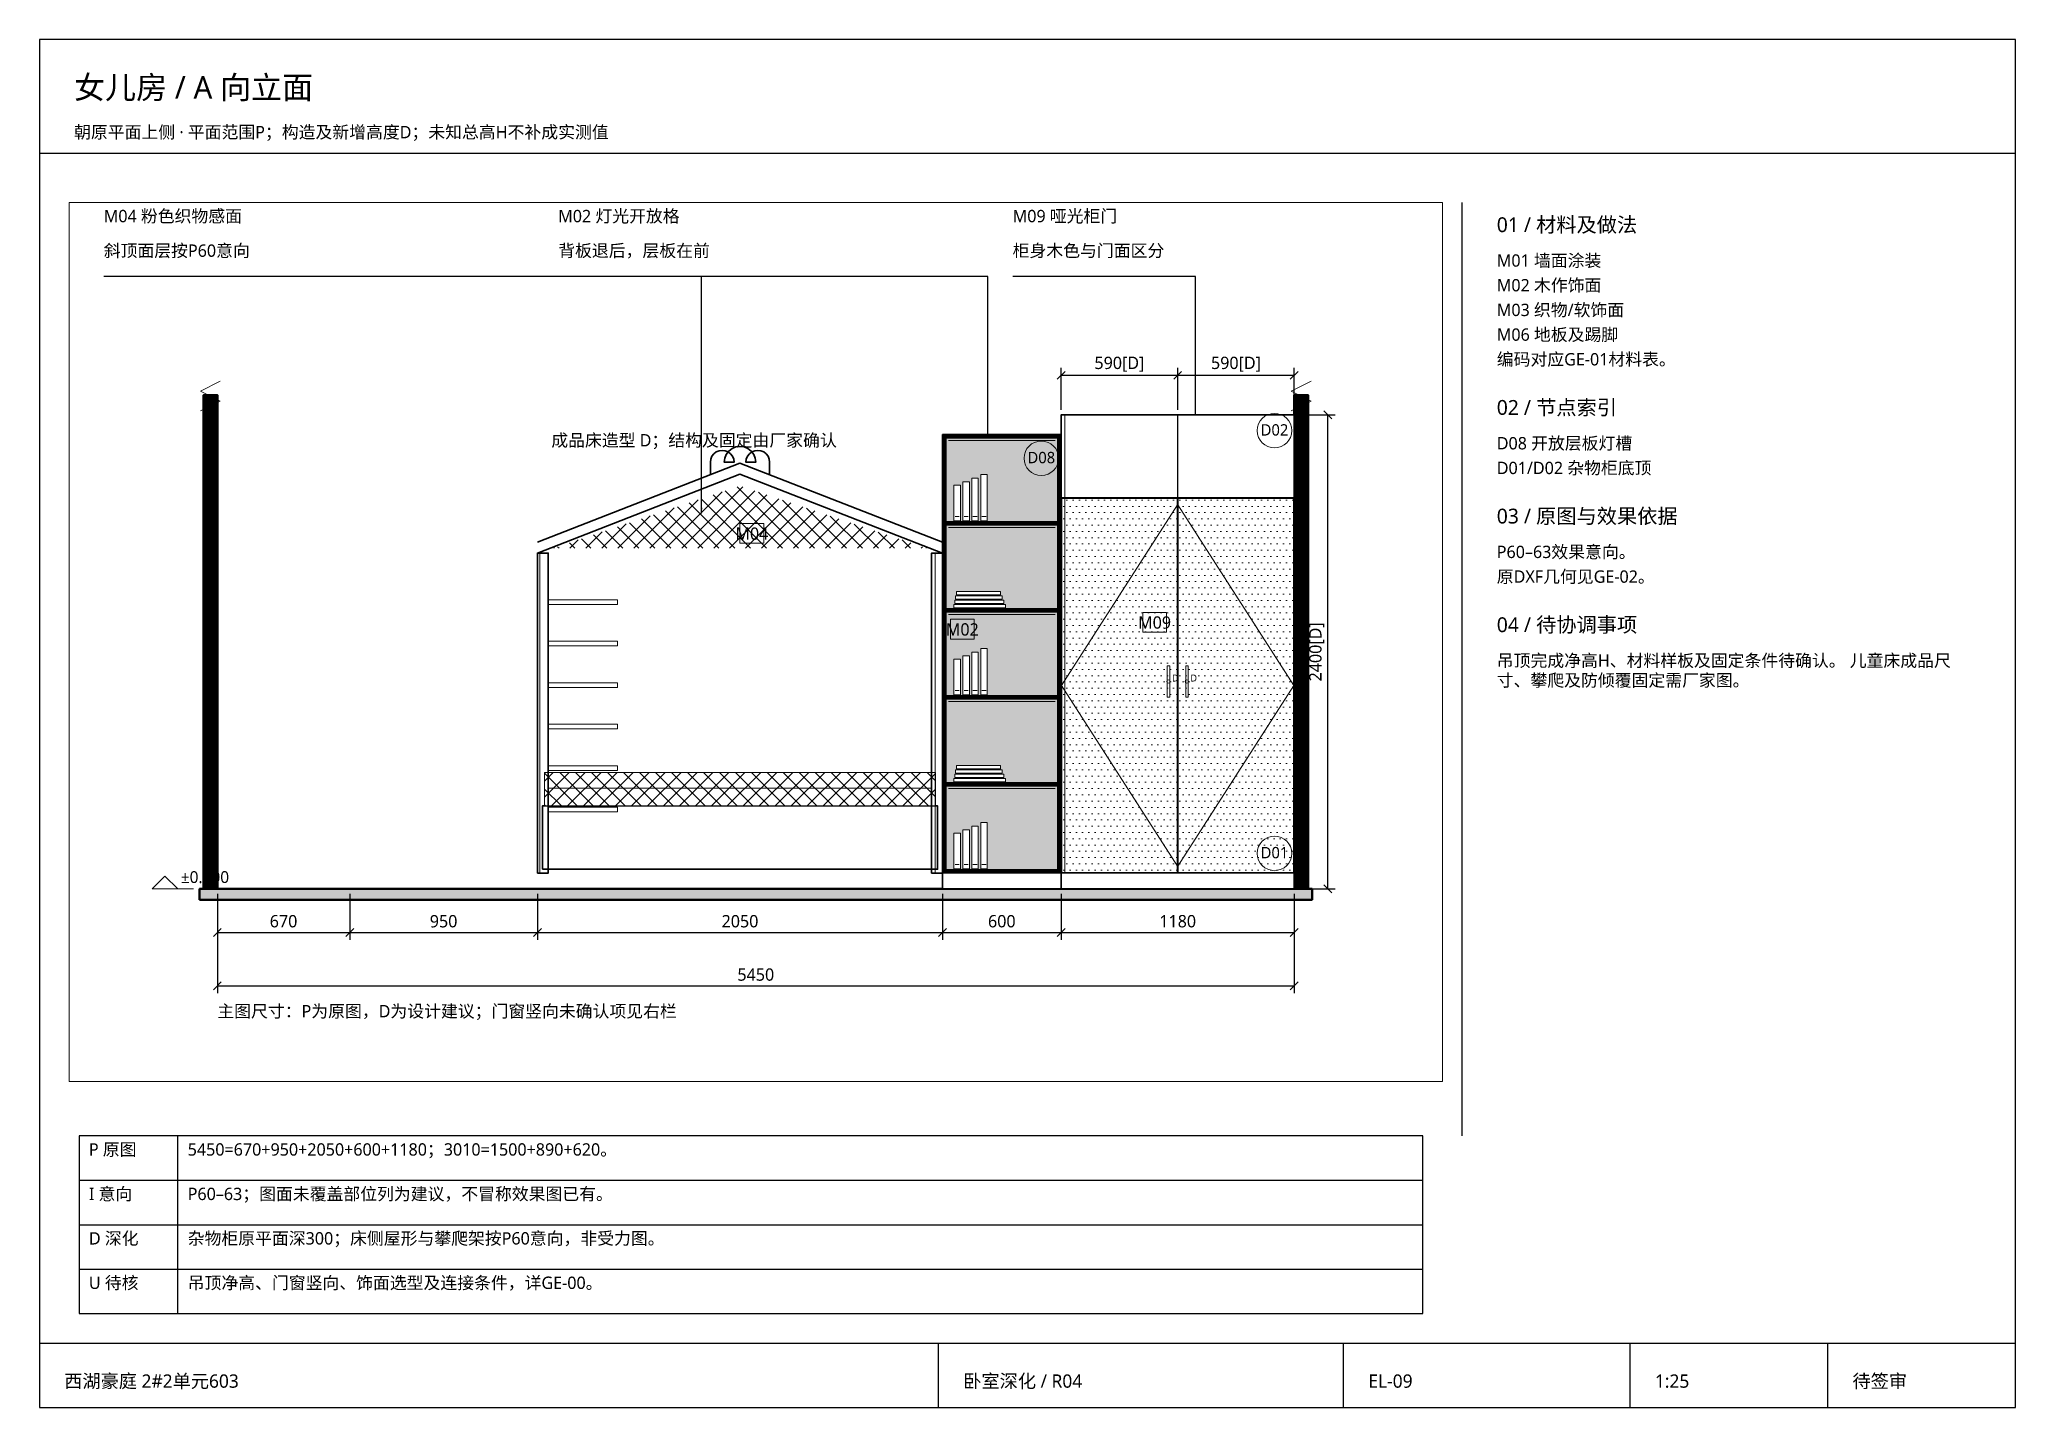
# Paper-space layout 'EL-09' of a CAD drawing. Header units: millimetres. Extents: x 10 to 410, y 10 to 287.
# The model-space entities are those that its viewports show. They can reach past a viewport. Long polylines and large blocks are cut down to what shows.
import ezdxf
from ezdxf.enums import TextEntityAlignment as Align

# ---------------------------------------------------------------- set-up
doc = ezdxf.new("R2010")
doc.units = ezdxf.units.MM
doc.linetypes.add('DASHED', pattern=[1.524, 1.27, -0.254])
for name, color, linetype, lineweight in [('A-DETAIL', 7, 'Continuous', 18), ('A-DIM', 7, 'Continuous', 13), ('A-FLOOR', 7, 'Continuous', 50), ('A-HATCH', 8, 'Continuous', 9), ('A-LIGHT', 7, 'Continuous', 18), ('A-MATERIAL', 7, 'Continuous', 13), ('A-OPEN', 7, 'DASHED', 9), ('A-OUTLINE', 7, 'Continuous', 35), ('A-PENDING', 8, 'DASHED', 13), ('A-RECESS', 8, 'Continuous', 13), ('A-SYMBOL', 7, 'Continuous', 18), ('A-TEXT', 7, 'Continuous', 13), ('A-WALL', 7, 'Continuous', 50), ('S-FRAME', 7, 'Continuous', 25), ('S-TEXT', 7, 'Continuous', 13)]:
    doc.layers.add(name, color=color, linetype=linetype, lineweight=lineweight)
doc.layers.add('S-VPORT', color=7, linetype='Continuous', lineweight=0, plot=False)
doc.styles.add('CN', font='NotoSansCJK-Regular.ttc')
doc.styles.add('OpenSansCondensed-Light', font='OpenSansCondensed-Light.ttf')
doc.dimstyles.new('EZDXF', dxfattribs={"dimtxt": 0.25, "dimasz": 0.175, "dimexe": 0.375, "dimexo": 0.125, "dimgap": 0.1, "dimtad": 1, "dimlfac": 100, "dimzin": 12, "dimdsep": 46, "dimtxsty": 'OpenSansCondensed-Light', "dimblk": 'ARCHTICK', "dimcen": 2.5, "dimazin": 3, "dimtfac": 0.5, "dimtmove": 2, "dimatfit": 3, "dimarcsym": 0})

# ---------------------------------------------------------------- blocks, each defined once
blk = doc.blocks.new('_ARCHTICK')
at = {"color": 0, "linetype": 'ByBlock', "const_width": 0.15}
blk.add_lwpolyline([(-0.5, -0.5), (0.5, 0.5)], dxfattribs=at)
blk = doc.blocks.new('LEVEL-FFL')
blk.add_line((0, 0), (210, 0))
blk.add_lwpolyline([(0, 0), (65, 65), (130, 0)], close=True)
at = {"style": 'CN'}
blk.add_attdef('VALUE', (145, 30), '', height=60, dxfattribs=at)
blk = doc.blocks.new('HW-HANDLE')
blk.add_lwpolyline([(-6, -80), (6, -80), (6, 80), (-6, 80)], close=True)
blk.add_circle((0, 0), 9)
at = {"style": 'CN'}
blk.add_attdef('STATUS', (18, 0), '', height=35, dxfattribs=at)

msp = doc.modelspace()

# ---------------------------------------------------------------- hatches: boundary and pattern name
at = {"layer": 'A-FLOOR'}
h = msp.add_hatch(color=7, dxfattribs=at)
h.dxf.hatch_style = 1
h.paths.add_polyline_path([(107910, -55), (113540, -55), (113540, 0), (107910, 0)])
at = {"layer": 'A-HATCH'}
h = msp.add_hatch(dxfattribs=at)
h.set_pattern_fill('ANSI31', scale=1.5)
h.paths.add_polyline_path([(107930, 0), (108000, 0), (108000, 2500), (107930, 2500)])
h = msp.add_hatch(dxfattribs=at)
h.set_pattern_fill('ANSI31', scale=1.5)
h.paths.add_polyline_path([(113450, 0), (113520, 0), (113520, 2500), (113450, 2500)])
h = msp.add_hatch(dxfattribs=at)
h.set_pattern_fill('ANSI37', scale=18)
h.paths.add_polyline_path([(109700, 1725), (110645, 2040), (111590, 1725)])

# ---------------------------------------------------------------- linework, layer by layer
at = {"layer": 'A-DETAIL'}
for points in [[(109675, 1440), (110025, 1440), (110025, 1464), (109675, 1464)], [(109675, 1230), (110025, 1230), (110025, 1254), (109675, 1254)], [(109675, 1020), (110025, 1020), (110025, 1044), (109675, 1044)], [(109675, 810), (110025, 810), (110025, 834), (109675, 834)]]:
    msp.add_lwpolyline(points, close=True, dxfattribs=at)
at = {"layer": 'A-FLOOR'}
msp.add_line((107910, 0), (113540, 0), dxfattribs=at)
msp.add_lwpolyline([(107910, -55), (113540, -55), (113540, 0), (107910, 0)], close=True, dxfattribs=at)
at = {"layer": 'A-MATERIAL'}
msp.add_lwpolyline([(110645, 1750), (110765, 1750), (110765, 1850), (110645, 1850)], close=True, dxfattribs=at)
at = {"layer": 'A-OUTLINE'}
msp.add_lwpolyline([(110495, 2100), (110495, 2160), (110497, 2175.5), (110503, 2190), (110512.6, 2202.4), (110525, 2212), (110539.5, 2218), (110555, 2220), (110570.5, 2218), (110585, 2212), (110597.4, 2202.4), (110607, 2190), (110613, 2175.5), (110615, 2160), (110565, 2160), (110567.7, 2180.7), (110575.7, 2200), (110588.4, 2216.6), (110605, 2229.3), (110624.3, 2237.3), (110645, 2240), (110665.7, 2237.3), (110685, 2229.3), (110701.6, 2216.6), (110714.3, 2200), (110722.3, 2180.7), (110725, 2160), (110675, 2160), (110677, 2175.5), (110683, 2190), (110692.6, 2202.4), (110705, 2212), (110719.5, 2218), (110735, 2220), (110750.5, 2218), (110765, 2212), (110777.4, 2202.4), (110787, 2190), (110793, 2175.5), (110795, 2160), (110795, 2100)], dxfattribs=at)
at = {"layer": 'A-PENDING'}
for points in [[(107915, 2420), (108015, 2470), (107915, 2520), (108015, 2570)], [(113435, 2420), (113535, 2470), (113435, 2520), (113535, 2570)]]:
    msp.add_lwpolyline(points, dxfattribs=at)
at = {"layer": 'A-WALL'}
for points in [[(107930, 0), (108000, 0), (108000, 2500), (107930, 2500)], [(113450, 0), (113520, 0), (113520, 2500), (113450, 2500)]]:
    msp.add_lwpolyline(points, close=True, dxfattribs=at)

# ---------------------------------------------------------------- block references
at = {"layer": 'A-SYMBOL'}
msp.add_blockref('LEVEL-FFL', (107670, 0), dxfattribs=at).add_auto_attribs({'VALUE': '±0.000'})

# ---------------------------------------------------------------- texts
at = {"layer": 'A-MATERIAL', "style": 'CN'}
msp.add_text('M04', height=62.5, dxfattribs=at).set_placement((110705, 1767.5), align=Align.CENTER)
at = {"layer": 'A-TEXT', "style": 'CN'}
for s, p in [('成品床造型 D；结构及固定由厂家确认', (109690, 2240)), ('主图尺寸：P为原图，D为设计建议；门窗竖向未确认项见右栏', (108000, -650))]:
    msp.add_text(s, height=62.5, dxfattribs=at).set_placement(p)

# ---------------------------------------------------------------- dimensions: what is measured, and where the dimension line sits
at = {"layer": 'A-DIM'}
for base, p1, p2 in [((108000, -490), (108000, 0), (113450, 0)), ((108000, -220), (108000, 0), (108670, 0)), ((108670, -220), (108670, 0), (109620, 0))]:
    msp.add_linear_dim(base=base, p1=p1, p2=p2, dimstyle='EZDXF', override={"dimscale": 25, "dimtxt": 2.5, "dimasz": 2, "dimexe": 1.5, "dimexo": 1, "dimgap": 1, "dimtad": 1, "dimdec": 0, "dimlfac": 1, "dimzin": 8, "dimpost": '', "dimtxsty": 'CN', "dimtsz": 0.8, "dimclrd": 0, "dimclre": 0, "dimclrt": 0}, dxfattribs=at).render()

# ---------------------------------------------------------------- next in the draw order: wipeouts: each hides what was drawn before it
msp.add_wipeout([(111670, 0), (112270, 0), (112270, 2300), (111670, 2300)])

# ---------------------------------------------------------------- next in the draw order: hatches: boundary and pattern name
at = {"layer": 'A-HATCH'}
h = msp.add_hatch(dxfattribs=at)
h.set_pattern_fill('ANSI31', scale=1.5)
h.paths.add_polyline_path([(111670, 80), (111688, 80), (111688, 2300), (111670, 2300)])
h = msp.add_hatch(dxfattribs=at)
h.set_pattern_fill('ANSI31', scale=1.5)
h.paths.add_polyline_path([(112252, 80), (112270, 80), (112270, 2300), (112252, 2300)])
at = {"layer": 'A-RECESS'}
h = msp.add_hatch(color=9, dxfattribs=at)
h.dxf.hatch_style = 1
h.paths.add_polyline_path([(111688, 98), (112252, 98), (112252, 2282), (111688, 2282)])

# ---------------------------------------------------------------- next in the draw order: linework, layer by layer
at = {"layer": 'A-DETAIL'}
for points in [[(111670, 80), (111688, 80), (111688, 2300), (111670, 2300)], [(112252, 80), (112270, 80), (112270, 2300), (112252, 2300)], [(111670, 0), (112270, 0), (112270, 80), (111670, 80)]]:
    msp.add_lwpolyline(points, close=True, dxfattribs=at)
at = {"layer": 'A-OUTLINE'}
msp.add_lwpolyline([(111670, 0), (112270, 0), (112270, 2300), (111670, 2300)], close=True, dxfattribs=at)

# ---------------------------------------------------------------- next in the draw order: texts
at = {"layer": 'A-MATERIAL', "style": 'CN'}
msp.add_text('M02', height=62.5, dxfattribs=at).set_placement((111770, 1282.5), align=Align.CENTER)
at = {"layer": 'A-SYMBOL', "style": 'CN'}
msp.add_text('D08', height=57.5, dxfattribs=at).set_placement((112170, 2155), align=Align.CENTER)

# ---------------------------------------------------------------- next in the draw order: dimensions: what is measured, and where the dimension line sits
at = {"layer": 'A-DIM'}
msp.add_linear_dim(base=(109620, -220), p1=(109620, 0), p2=(111670, 0), dimstyle='EZDXF', override={"dimscale": 25, "dimtxt": 2.5, "dimasz": 2, "dimexe": 1.5, "dimexo": 1, "dimgap": 1, "dimtad": 1, "dimdec": 0, "dimlfac": 1, "dimzin": 8, "dimpost": '', "dimtxsty": 'CN', "dimtsz": 0.8, "dimclrd": 0, "dimclre": 0, "dimclrt": 0}, dxfattribs=at).render()

# ---------------------------------------------------------------- next in the draw order: wipeouts: each hides what was drawn before it
for points in [[(111688, 2282), (112252, 2282), (112252, 2300), (111688, 2300)], [(111688, 1841.6), (112252, 1841.6), (112252, 1859.6), (111688, 1859.6)], [(111688, 1401.2), (112252, 1401.2), (112252, 1419.2), (111688, 1419.2)], [(111688, 960.8), (112252, 960.8), (112252, 978.8), (111688, 978.8)], [(111688, 520.4), (112252, 520.4), (112252, 538.4), (111688, 538.4)], [(111688, 80), (112252, 80), (112252, 98), (111688, 98)]]:
    msp.add_wipeout(points)

# ---------------------------------------------------------------- next in the draw order: hatches: boundary and pattern name
at = {"layer": 'A-HATCH'}
h = msp.add_hatch(dxfattribs=at)
h.set_pattern_fill('ANSI31', scale=1.5)
h.paths.add_polyline_path([(111688, 2282), (112252, 2282), (112252, 2300), (111688, 2300)])
h = msp.add_hatch(dxfattribs=at)
h.set_pattern_fill('ANSI31', scale=1.5)
h.paths.add_polyline_path([(111688, 1841.6), (112252, 1841.6), (112252, 1859.6), (111688, 1859.6)])
h = msp.add_hatch(dxfattribs=at)
h.set_pattern_fill('ANSI31', scale=1.5)
h.paths.add_polyline_path([(111688, 1401.2), (112252, 1401.2), (112252, 1419.2), (111688, 1419.2)])
h = msp.add_hatch(dxfattribs=at)
h.set_pattern_fill('ANSI31', scale=1.5)
h.paths.add_polyline_path([(111688, 960.8), (112252, 960.8), (112252, 978.8), (111688, 978.8)])
h = msp.add_hatch(dxfattribs=at)
h.set_pattern_fill('ANSI31', scale=1.5)
h.paths.add_polyline_path([(111688, 520.4), (112252, 520.4), (112252, 538.4), (111688, 538.4)])
h = msp.add_hatch(dxfattribs=at)
h.set_pattern_fill('ANSI31', scale=1.5)
h.paths.add_polyline_path([(111688, 80), (112252, 80), (112252, 98), (111688, 98)])

# ---------------------------------------------------------------- next in the draw order: linework, layer by layer
at = {"layer": 'A-DETAIL'}
for points in [[(111688, 2282), (112252, 2282), (112252, 2300), (111688, 2300)], [(111688, 1841.6), (112252, 1841.6), (112252, 1859.6), (111688, 1859.6)], [(111688, 1401.2), (112252, 1401.2), (112252, 1419.2), (111688, 1419.2)], [(111688, 960.8), (112252, 960.8), (112252, 978.8), (111688, 978.8)], [(111688, 520.4), (112252, 520.4), (112252, 538.4), (111688, 538.4)], [(111688, 80), (112252, 80), (112252, 98), (111688, 98)]]:
    msp.add_lwpolyline(points, close=True, dxfattribs=at)
at = {"layer": 'A-LIGHT'}
for p, q in [((111700, 2270), (112240, 2270)), ((111700, 1829.6), (112240, 1829.6)), ((111700, 1389.2), (112240, 1389.2)), ((111700, 948.8), (112240, 948.8)), ((111700, 508.4), (112240, 508.4))]:
    msp.add_line(p, q, dxfattribs=at)
at = {"layer": 'A-OUTLINE'}
for points in [[(109620, 1755), (110645, 2155), (111670, 1755)], [(109620, 1700), (110645, 2100), (111670, 1700)]]:
    msp.add_lwpolyline(points, dxfattribs=at)
at = {"layer": 'A-SYMBOL'}
msp.add_circle((112170, 2180), 87.5, dxfattribs=at)

# ---------------------------------------------------------------- next in the draw order: wipeouts: each hides what was drawn before it
for points in [[(112270, 0), (113450, 0), (113450, 2400), (112270, 2400)], [(111728, 1863.6), (111761, 1863.6), (111761, 2043.6), (111728, 2043.6)], [(111728, 1422.2), (111988, 1422.2), (111988, 1440.2), (111728, 1440.2)], [(111728, 982.8), (111761, 982.8), (111761, 1162.8), (111728, 1162.8)], [(111728, 541.4), (111988, 541.4), (111988, 559.4), (111728, 559.4)], [(109645, 100), (111645, 100), (111645, 420), (109645, 420)], [(111728, 102), (111761, 102), (111761, 282), (111728, 282)]]:
    msp.add_wipeout(points)

# ---------------------------------------------------------------- next in the draw order: hatches: boundary and pattern name
at = {"layer": 'A-HATCH'}
h = msp.add_hatch(dxfattribs=at)
h.set_pattern_fill('ANSI31', scale=30, angle=45)
h.paths.add_polyline_path([(112271.5, 81.5), (112289.5, 81.5), (112289.5, 2398.5), (112271.5, 2398.5)])
h = msp.add_hatch(dxfattribs=at)
h.set_pattern_fill('DOTS', scale=20)
h.paths.add_polyline_path([(112271.5, 81.5), (112858.5, 81.5), (112858.5, 1978.5), (112271.5, 1978.5)])
h = msp.add_hatch(dxfattribs=at)
h.set_pattern_fill('DOTS', scale=20)
h.paths.add_polyline_path([(112861.5, 81.5), (113448.5, 81.5), (113448.5, 1978.5), (112861.5, 1978.5)])

# ---------------------------------------------------------------- next in the draw order: linework, layer by layer
at = {"layer": 'A-DETAIL'}
for p, q in [((112270, 1980), (113450, 1980)), ((111734, 1884.6), (111755, 1884.6)), ((111734, 1003.8), (111755, 1003.8)), ((111734, 123), (111755, 123))]:
    msp.add_line(p, q, dxfattribs=at)
for points in [[(112270, 80), (113450, 80), (113450, 2400), (112270, 2400)], [(112271.5, 1981.5), (112858.5, 1981.5), (112858.5, 2398.5), (112271.5, 2398.5)], [(112271.5, 81.5), (112289.5, 81.5), (112289.5, 2398.5), (112271.5, 2398.5)], [(112861.5, 1981.5), (113448.5, 1981.5), (113448.5, 2398.5), (112861.5, 2398.5)], [(111728, 1863.6), (111761, 1863.6), (111761, 2043.6), (111728, 2043.6)], [(111728, 1422.2), (111988, 1422.2), (111988, 1440.2), (111728, 1440.2)], [(111728, 982.8), (111761, 982.8), (111761, 1162.8), (111728, 1162.8)], [(111728, 541.4), (111988, 541.4), (111988, 559.4), (111728, 559.4)], [(111728, 102), (111761, 102), (111761, 282), (111728, 282)]]:
    msp.add_lwpolyline(points, close=True, dxfattribs=at)
at = {"layer": 'A-MATERIAL'}
msp.add_lwpolyline([(112683, 1300), (112803, 1300), (112803, 1400), (112683, 1400)], close=True, dxfattribs=at)
at = {"layer": 'A-OPEN', "ltscale": 8}
for p, q in [((112271.5, 1030), (112858.5, 1945)), ((113448.5, 1030), (112861.5, 1945)), ((112858.5, 115), (112271.5, 1030)), ((112861.5, 115), (113448.5, 1030))]:
    msp.add_line(p, q, dxfattribs=at)
at = {"layer": 'A-OUTLINE'}
for points in [[(112270, 0), (113450, 0), (113450, 2400), (112270, 2400)], [(112271.5, 81.5), (112858.5, 81.5), (112858.5, 1978.5), (112271.5, 1978.5)], [(112861.5, 81.5), (113448.5, 81.5), (113448.5, 1978.5), (112861.5, 1978.5)], [(109645, 100), (111645, 100), (111645, 420), (109645, 420)]]:
    msp.add_lwpolyline(points, close=True, dxfattribs=at)
at = {"layer": 'A-SYMBOL'}
for centre in [(113350, 2320), (113350, 180)]:
    msp.add_circle(centre, 87.5, dxfattribs=at)

# ---------------------------------------------------------------- next in the draw order: block references
for p in [(112813.5, 1050), (112906.5, 1050)]:
    msp.add_blockref('HW-HANDLE', p, dxfattribs=at).add_auto_attribs({'STATUS': 'D'})

# ---------------------------------------------------------------- next in the draw order: texts
at = {"layer": 'A-MATERIAL', "style": 'CN'}
msp.add_text('M09', height=62.5, dxfattribs=at).set_placement((112743, 1317.5), align=Align.CENTER)
at = {"layer": 'A-SYMBOL', "style": 'CN'}
for s, p in [('D02', (113350, 2295)), ('D01', (113350, 155))]:
    msp.add_text(s, height=57.5, dxfattribs=at).set_placement(p, align=Align.CENTER)

# ---------------------------------------------------------------- next in the draw order: dimensions: what is measured, and where the dimension line sits
at = {"layer": 'A-DIM'}
for base, p1, p2, override in [((112270, 2600), (112270, 2400), (112860, 2400), {"dimscale": 25, "dimtxt": 2.5, "dimasz": 2, "dimexe": 1.5, "dimexo": 1, "dimgap": 1, "dimtad": 1, "dimdec": 0, "dimlfac": 1, "dimzin": 8, "dimpost": '<>[D]', "dimtxsty": 'CN', "dimtsz": 0.8, "dimclrd": 0, "dimclre": 0, "dimclrt": 0}), ((112860, 2600), (112860, 2400), (113450, 2400), {"dimscale": 25, "dimtxt": 2.5, "dimasz": 2, "dimexe": 1.5, "dimexo": 1, "dimgap": 1, "dimtad": 1, "dimdec": 0, "dimlfac": 1, "dimzin": 8, "dimpost": '<>[D]', "dimtxsty": 'CN', "dimtsz": 0.8, "dimclrd": 0, "dimclre": 0, "dimclrt": 0}), ((111670, -220), (111670, 0), (112270, 0), {"dimscale": 25, "dimtxt": 2.5, "dimasz": 2, "dimexe": 1.5, "dimexo": 1, "dimgap": 1, "dimtad": 1, "dimdec": 0, "dimlfac": 1, "dimzin": 8, "dimpost": '', "dimtxsty": 'CN', "dimtsz": 0.8, "dimclrd": 0, "dimclre": 0, "dimclrt": 0}), ((112270, -220), (112270, 0), (113450, 0), {"dimscale": 25, "dimtxt": 2.5, "dimasz": 2, "dimexe": 1.5, "dimexo": 1, "dimgap": 1, "dimtad": 1, "dimdec": 0, "dimlfac": 1, "dimzin": 8, "dimpost": '', "dimtxsty": 'CN', "dimtsz": 0.8, "dimclrd": 0, "dimclre": 0, "dimclrt": 0})]:
    msp.add_linear_dim(base=base, p1=p1, p2=p2, dimstyle='EZDXF', override=override, dxfattribs=at).render()
msp.add_linear_dim(base=(113620, 0), p1=(113450, 0), p2=(113450, 2400), angle=90, dimstyle='EZDXF', override={"dimscale": 25, "dimtxt": 2.5, "dimasz": 2, "dimexe": 1.5, "dimexo": 1, "dimgap": 1, "dimtad": 1, "dimdec": 0, "dimlfac": 1, "dimzin": 8, "dimpost": '<>[D]', "dimtxsty": 'CN', "dimtsz": 0.8, "dimclrd": 0, "dimclre": 0, "dimclrt": 0}, dxfattribs=at).render()

# ---------------------------------------------------------------- next in the draw order: wipeouts: each hides what was drawn before it
for points in [[(111773, 1863.6), (111806, 1863.6), (111806, 2061.6), (111773, 2061.6)], [(111732, 1444.2), (111980, 1444.2), (111980, 1462.2), (111732, 1462.2)], [(111773, 982.8), (111806, 982.8), (111806, 1180.8), (111773, 1180.8)], [(109655, 420), (111635, 420), (111635, 590), (109655, 590)], [(111732, 563.4), (111980, 563.4), (111980, 581.4), (111732, 581.4)], [(111773, 102), (111806, 102), (111806, 300), (111773, 300)]]:
    msp.add_wipeout(points)

# ---------------------------------------------------------------- next in the draw order: hatches: boundary and pattern name
at = {"layer": 'A-HATCH'}
h = msp.add_hatch(dxfattribs=at)
h.set_pattern_fill('ANSI31', scale=30, angle=45)
h.paths.add_polyline_path([(109620, 80), (109675, 80), (109675, 1700), (109620, 1700)])
h = msp.add_hatch(dxfattribs=at)
h.set_pattern_fill('ANSI31', scale=30, angle=45)
h.paths.add_polyline_path([(111615, 80), (111670, 80), (111670, 1700), (111615, 1700)])
h = msp.add_hatch(dxfattribs=at)
h.set_pattern_fill('ANSI37', scale=18)
h.paths.add_polyline_path([(109655, 420), (111635, 420), (111635, 590), (109655, 590)])

# ---------------------------------------------------------------- next in the draw order: linework, layer by layer
at = {"layer": 'A-DETAIL'}
for p, q in [((111779, 1884.6), (111800, 1884.6)), ((111779, 1003.8), (111800, 1003.8)), ((109680, 510), (111610, 510)), ((111779, 123), (111800, 123))]:
    msp.add_line(p, q, dxfattribs=at)
for points in [[(111773, 1863.6), (111806, 1863.6), (111806, 2061.6), (111773, 2061.6)], [(111732, 1444.2), (111980, 1444.2), (111980, 1462.2), (111732, 1462.2)], [(111773, 982.8), (111806, 982.8), (111806, 1180.8), (111773, 1180.8)], [(109675, 600), (110025, 600), (110025, 624), (109675, 624)], [(109655, 420), (111635, 420), (111635, 590), (109655, 590)], [(111732, 563.4), (111980, 563.4), (111980, 581.4), (111732, 581.4)], [(109675, 390), (110025, 390), (110025, 414), (109675, 414)], [(111773, 102), (111806, 102), (111806, 300), (111773, 300)]]:
    msp.add_lwpolyline(points, close=True, dxfattribs=at)
at = {"layer": 'A-OUTLINE'}
for points in [[(109620, 80), (109675, 80), (109675, 1700), (109620, 1700)], [(111615, 80), (111670, 80), (111670, 1700), (111615, 1700)]]:
    msp.add_lwpolyline(points, close=True, dxfattribs=at)

# ---------------------------------------------------------------- next in the draw order: wipeouts: each hides what was drawn before it
for points in [[(111818, 1863.6), (111851, 1863.6), (111851, 2079.6), (111818, 2079.6)], [(111736, 1466.2), (111972, 1466.2), (111972, 1484.2), (111736, 1484.2)], [(111818, 982.8), (111851, 982.8), (111851, 1198.8), (111818, 1198.8)], [(111736, 585.4), (111972, 585.4), (111972, 603.4), (111736, 603.4)], [(111818, 102), (111851, 102), (111851, 318), (111818, 318)]]:
    msp.add_wipeout(points)

# ---------------------------------------------------------------- next in the draw order: linework, layer by layer
at = {"layer": 'A-DETAIL'}
for p, q in [((111824, 1884.6), (111845, 1884.6)), ((111824, 1003.8), (111845, 1003.8)), ((111824, 123), (111845, 123))]:
    msp.add_line(p, q, dxfattribs=at)
for points in [[(111818, 1863.6), (111851, 1863.6), (111851, 2079.6), (111818, 2079.6)], [(111736, 1466.2), (111972, 1466.2), (111972, 1484.2), (111736, 1484.2)], [(111818, 982.8), (111851, 982.8), (111851, 1198.8), (111818, 1198.8)], [(111736, 585.4), (111972, 585.4), (111972, 603.4), (111736, 603.4)], [(111818, 102), (111851, 102), (111851, 318), (111818, 318)]]:
    msp.add_lwpolyline(points, close=True, dxfattribs=at)

# ---------------------------------------------------------------- next in the draw order: wipeouts: each hides what was drawn before it
for points in [[(111863, 1863.6), (111896, 1863.6), (111896, 2097.6), (111863, 2097.6)], [(111740, 1488.2), (111964, 1488.2), (111964, 1506.2), (111740, 1506.2)], [(111863, 982.8), (111896, 982.8), (111896, 1216.8), (111863, 1216.8)], [(111740, 607.4), (111964, 607.4), (111964, 625.4), (111740, 625.4)], [(111863, 102), (111896, 102), (111896, 336), (111863, 336)]]:
    msp.add_wipeout(points)

# ---------------------------------------------------------------- next in the draw order: linework, layer by layer
for p, q in [((111869, 1884.6), (111890, 1884.6)), ((111869, 1003.8), (111890, 1003.8)), ((111869, 123), (111890, 123))]:
    msp.add_line(p, q, dxfattribs=at)
for points in [[(111863, 1863.6), (111896, 1863.6), (111896, 2097.6), (111863, 2097.6)], [(111740, 1488.2), (111964, 1488.2), (111964, 1506.2), (111740, 1506.2)], [(111863, 982.8), (111896, 982.8), (111896, 1216.8), (111863, 1216.8)], [(111740, 607.4), (111964, 607.4), (111964, 625.4), (111740, 625.4)], [(111863, 102), (111896, 102), (111896, 336), (111863, 336)]]:
    msp.add_lwpolyline(points, close=True, dxfattribs=at)
at = {"layer": 'A-MATERIAL'}
msp.add_lwpolyline([(111710, 1265), (111830, 1265), (111830, 1365), (111710, 1365)], close=True, dxfattribs=at)

psp = doc.layouts.new('EL-09')

# ---------------------------------------------------------------- linework, layer by layer
at = {"layer": 'S-FRAME'}
for p, q in [((10, 264), (410, 264)), ((298, 65), (298, 254)), ((38, 29), (38, 65)), ((18, 56), (290, 56)), ((18, 47), (290, 47)), ((18, 38), (290, 38)), ((10, 23), (410, 23)), ((192, 10), (192, 23)), ((274, 10), (274, 23)), ((332, 10), (332, 23)), ((372, 10), (372, 23))]:
    psp.add_line(p, q, dxfattribs=at)
for points in [[(10, 10), (410, 10), (410, 287), (10, 287)], [(18, 29), (290, 29), (290, 65), (18, 65)]]:
    psp.add_lwpolyline(points, close=True, dxfattribs=at)

# ---------------------------------------------------------------- texts
at = {"layer": 'S-TEXT', "style": 'CN'}
for s, height, p in [('女儿房 / A 向立面', 4.6, (17, 275)), ('朝原平面上侧 · 平面范围P；构造及新增高度D；未知总高H不补成实测值', 2.5, (17, 267)), ('M04 粉色织物感面', 2.5, (23, 250)), ('M02 灯光开放格', 2.5, (115, 250)), ('M09 哑光柜门', 2.5, (207, 250)), ('01 / 材料及做法', 3, (305, 248)), ('斜顶面层按P60意向', 2.5, (23, 243)), ('背板退后，层板在前', 2.5, (115, 243)), ('柜身木色与门面区分', 2.5, (207, 243)), ('M01 墙面涂装', 2.5, (305, 241)), ('M02 木作饰面', 2.5, (305, 236)), ('M03 织物/软饰面', 2.5, (305, 231)), ('M06 地板及踢脚', 2.5, (305, 226)), ('编码对应GE-01材料表。', 2.5, (305, 221)), ('02 / 节点索引', 3, (305, 211)), ('D08 开放层板灯槽', 2.5, (305, 204)), ('D01/D02 杂物柜底顶', 2.5, (305, 199)), ('03 / 原图与效果依据', 3, (305, 189)), ('P60–63效果意向。', 2.5, (305, 182)), ('原DXF几何见GE-02。', 2.5, (305, 177)), ('04 / 待协调事项', 3, (305, 167)), ('吊顶完成净高H、材料样板及固定条件待确认。 儿童床成品尺', 2.5, (305, 160)), ('寸、攀爬及防倾覆固定需厂家图。', 2.5, (305, 156)), ('P 原图', 2.5, (20, 61)), ('5450=670+950+2050+600+1180；3010=1500+890+620。', 2.5, (40, 61)), ('I 意向', 2.5, (20, 52)), ('P60–63；图面未覆盖部位列为建议，不冒称效果图已有。', 2.5, (40, 52)), ('D 深化', 2.5, (20, 43)), ('杂物柜原平面深300；床侧屋形与攀爬架按P60意向，非受力图。', 2.5, (40, 43)), ('U 待核', 2.5, (20, 34)), ('吊顶净高、门窗竖向、饰面选型及连接条件，详GE-00。', 2.5, (40, 34)), ('西湖豪庭 2#2单元603', 2.7, (15, 14)), ('卧室深化 / R04', 2.7, (197, 14)), ('EL-09', 2.7, (279, 14)), ('1:25', 2.7, (337, 14)), ('待签审', 2.7, (377, 14))]:
    psp.add_text(s, height=height, dxfattribs=at).set_placement(p)

# ---------------------------------------------------------------- leaders
at = {"layer": 'A-MATERIAL'}
for points in [[(144, 191), (144, 239), (23, 239)], [(202, 177), (202, 239), (115, 239)], [(244, 173), (244, 239), (207, 239)]]:
    psp.add_leader(points, dimstyle='EZDXF', override={"dimscale": 1, "dimasz": 1.2}, dxfattribs=at)

# ---------------------------------------------------------------- viewports
at = {"layer": 'S-VPORT'}
psp.add_viewport(center=(155, 165), size=(278, 178), view_center_point=(110725, 1250), view_height=4450, dxfattribs=at)

doc.saveas('drawing.dxf')
